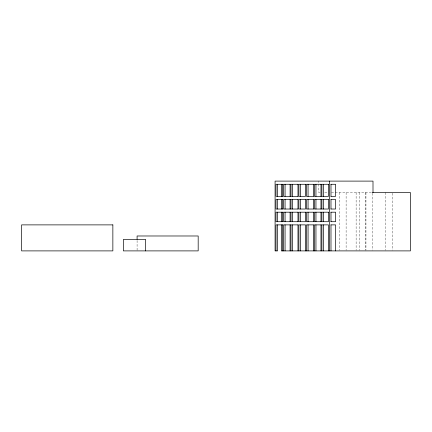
<?xml version="1.0" encoding="UTF-8"?>
<svg xmlns="http://www.w3.org/2000/svg" width="432" height="432" viewBox="0 0 432 432"><rect width="100%" height="100%" fill="white"/><g stroke="black" fill="none" stroke-linecap="round" stroke-linejoin="round"><path stroke-width="0.32" stroke-dasharray="2.16 1.62" d="M320.063 192.526L318.719 192.526L318.719 181.105M324.734 192.526L328.104 192.526M331.409 192.526L373 192.526M392.224 193.196L392.224 250.225M385.565 192.526L385.565 250.225M372.373 193.196L372.373 250.225M365.958 192.526L365.958 250.225M365.715 192.526L365.715 250.225M359.3 192.526L359.3 250.225M356.125 192.526L356.125 250.225M346.113 192.526L346.113 250.225M339.449 192.526L339.449 250.225M137.09 240.521L137.09 250.247"/><path stroke-width="0.65" d="M282.663 184.28L275.999 184.28L275.999 196.333L282.663 196.333M290.704 184.28L283.435 184.28L283.435 196.333L290.704 196.333M298.075 184.28L291.006 184.28L291.006 196.333L298.075 196.333M313.486 184.28L306.434 184.28L306.434 196.333L313.486 196.333M321.527 184.28L314.323 184.28L314.323 196.333L321.527 196.333M330.907 184.28L335.599 184.28L335.599 196.333L330.907 196.333M372.33 192.526L410.4 192.526L410.4 250.895L281.318 250.895L281.318 224.883M282.663 199.503L275.999 199.503L275.999 209.023L282.663 209.023M290.704 199.503L283.435 199.503L283.435 209.023L290.704 209.023M298.075 199.503L291.006 199.503L291.006 209.023L298.075 209.023M313.486 199.503L306.434 199.503L306.434 209.023L313.486 209.023M321.527 199.503L314.323 199.503L314.323 209.023L321.527 209.023M330.907 199.503L335.599 199.503L335.599 209.023L330.907 209.023M282.663 212.193L275.999 212.193L275.999 221.708L282.663 221.708M290.704 212.193L283.435 212.193L283.435 221.708L290.704 221.708M298.075 212.193L291.006 212.193L291.006 221.708L298.075 221.708M313.486 212.193L306.434 212.193L306.434 221.708L313.486 221.708M321.527 212.193L314.323 212.193L314.323 221.708L321.527 221.708M330.907 212.193L335.599 212.193L335.599 221.708L330.907 221.708M282.663 224.883L275.999 224.883L275.999 250.895M290.704 224.883L283.435 224.883L283.435 250.895M298.075 224.883L291.006 224.883L291.006 250.895M313.486 224.883L306.434 224.883L306.434 250.895M321.527 224.883L314.323 224.883L314.323 250.895M330.907 224.883L335.599 224.883L335.599 250.895M373 192.526L373 181.105L275.087 181.105L275.087 250.895L277.625 250.895L277.625 224.883M330.993 184.28L330.993 196.333M330.993 199.503L330.993 209.023M330.993 212.193L330.993 221.708M330.993 224.883L330.993 250.895M329.362 181.105L329.362 250.895M328.455 250.895L328.455 224.883L321.889 224.883L321.889 250.895M323.514 184.28L323.514 196.333M323.514 199.503L323.514 209.023M323.514 212.193L323.514 221.708M323.514 224.883L323.514 250.895M320.976 184.28L320.976 196.333M320.976 199.503L320.976 209.023M320.976 212.193L320.976 221.708M320.976 224.883L320.976 250.895M315.954 184.28L315.954 196.333M315.954 199.503L315.954 209.023M315.954 212.193L315.954 221.708M315.954 224.883L315.954 250.895M313.416 184.28L313.416 196.333M313.416 199.503L313.416 209.023M313.416 212.193L313.416 221.708M313.416 224.883L313.416 250.895M308.059 184.28L308.059 196.333M308.059 199.503L308.059 209.023M308.059 212.193L308.059 221.708M308.059 224.883L308.059 250.895M305.521 250.895L305.521 224.883L298.895 224.883L298.895 250.895M300.526 184.28L300.526 196.333M300.526 199.503L300.526 209.023M300.526 212.193L300.526 221.708M300.526 224.883L300.526 250.895M297.988 184.28L297.988 196.333M297.988 199.503L297.988 209.023M297.988 212.193L297.988 221.708M297.988 224.883L297.988 250.895M292.637 184.28L292.637 196.333M292.637 199.503L292.637 209.023M292.637 212.193L292.637 221.708M292.637 224.883L292.637 250.895M290.099 184.28L290.099 196.333M290.099 199.503L290.099 209.023M290.099 212.193L290.099 221.708M290.099 224.883L290.099 250.895M285.061 184.28L285.061 196.333M285.061 199.503L285.061 209.023M285.061 212.193L285.061 221.708M285.061 224.883L285.061 250.895M282.523 184.28L282.523 196.333M282.523 199.503L282.523 209.023M282.523 212.193L282.523 221.708M282.523 224.883L282.523 250.895M281.318 184.28L281.318 196.333M281.318 199.503L281.318 209.023M281.318 212.193L281.318 221.708M277.625 184.28L277.625 196.333M277.625 199.503L277.625 209.023M277.625 212.193L277.625 221.708M145.67 250.895L145.67 239.474L123.352 239.474L123.352 250.895L198.18 250.895L198.18 235.985L137.09 235.985L137.09 239.225M305.521 184.28L298.895 184.28L298.895 196.333L305.521 196.333L305.521 184.28M328.455 184.28L321.889 184.28L321.889 196.333L328.455 196.333L328.455 184.28M305.521 199.503L298.895 199.503L298.895 209.023L305.521 209.023L305.521 199.503M328.455 199.503L321.889 199.503L321.889 209.023L328.455 209.023L328.455 199.503M305.521 212.193L298.895 212.193L298.895 221.708L305.521 221.708L305.521 212.193M328.455 212.193L321.889 212.193L321.889 221.708L328.455 221.708L328.455 212.193M112.86 224.883L21.6 224.883L21.6 250.895L112.86 250.895L112.86 224.883"/></g></svg>
